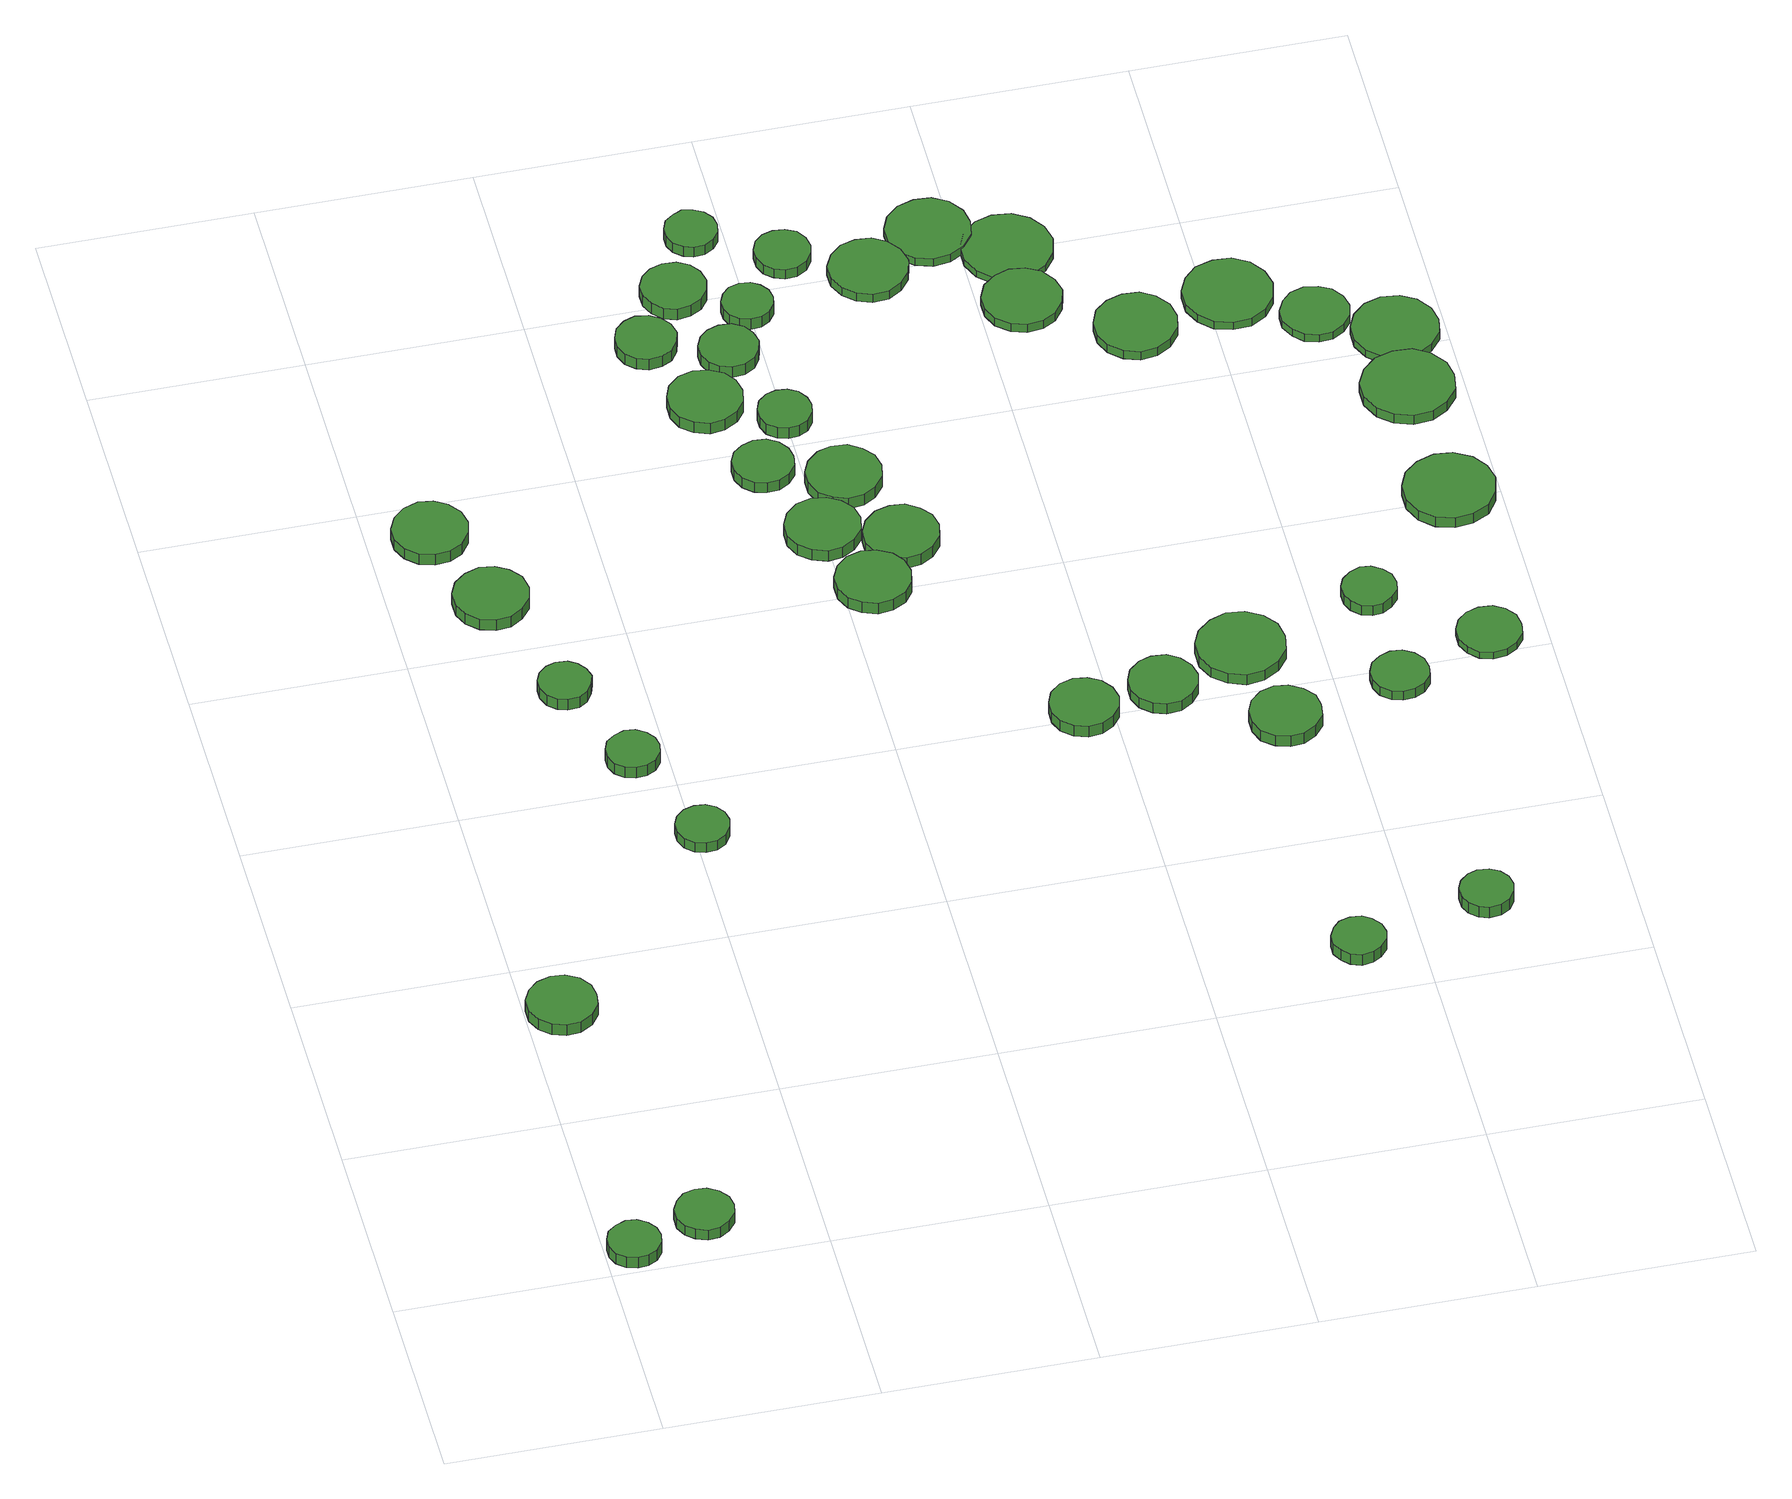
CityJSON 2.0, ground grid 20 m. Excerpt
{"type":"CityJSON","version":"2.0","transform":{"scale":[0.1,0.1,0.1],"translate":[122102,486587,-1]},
"CityObjects":{
"tree1":{"type":"SolitaryVegetationObject","attributes":{"function":"something"},"geometry":[{"type":"MultiSurface","lod":"1","boundaries":[[[0,1,2,3,4,5,6,7,8,9,10,11,12,13,14]],[[15,16,17,18,19,20,21,22,23,24,25,26,27,28,29]],[[0,29,28,1]],[[1,28,27,2]],[[2,27,26,3]],[[3,26,25,4]],[[4,25,24,5]],[[5,24,23,6]],[[6,23,22,7]],[[7,22,21,8]],[[8,21,20,9]],[[9,20,19,10]],[[10,19,18,11]],[[11,18,17,12]],[[12,17,16,13]],[[13,16,15,14]],[[14,15,29,0]]]}]},
"tree2":{"type":"SolitaryVegetationObject","attributes":{"function":"something"},"geometry":[{"type":"MultiSurface","lod":"1","boundaries":[[[30,31,32,33,34,35,36,37,38,39,40,41,42,43,44]],[[45,46,47,48,49,50,51,52,53,54,55,56,57,58,59]],[[30,59,58,31]],[[31,58,57,32]],[[32,57,56,33]],[[33,56,55,34]],[[34,55,54,35]],[[35,54,53,36]],[[36,53,52,37]],[[37,52,51,38]],[[38,51,50,39]],[[39,50,49,40]],[[40,49,48,41]],[[41,48,47,42]],[[42,47,46,43]],[[43,46,45,44]],[[44,45,59,30]]]}]},
"tree3":{"type":"SolitaryVegetationObject","attributes":{"function":"something"},"geometry":[{"type":"MultiSurface","lod":"1","boundaries":[[[60,61,62,63,64,65,66,67,68,69,70,71,72,73,74]],[[75,76,77,78,79,80,81,82,83,84,85,86,87,88,89]],[[60,89,88,61]],[[61,88,87,62]],[[62,87,86,63]],[[63,86,85,64]],[[64,85,84,65]],[[65,84,83,66]],[[66,83,82,67]],[[67,82,81,68]],[[68,81,80,69]],[[69,80,79,70]],[[70,79,78,71]],[[71,78,77,72]],[[72,77,76,73]],[[73,76,75,74]],[[74,75,89,60]]]}]},
"tree4":{"type":"SolitaryVegetationObject","attributes":{"function":"something"},"geometry":[{"type":"MultiSurface","lod":"1","boundaries":[[[90,91,92,93,94,95,96,97,98,99,100,101,102,103,104]],[[105,106,107,108,109,110,111,112,113,114,115,116,117,118,119]],[[90,119,118,91]],[[91,118,117,92]],[[92,117,116,93]],[[93,116,115,94]],[[94,115,114,95]],[[95,114,113,96]],[[96,113,112,97]],[[97,112,111,98]],[[98,111,110,99]],[[99,110,109,100]],[[100,109,108,101]],[[101,108,107,102]],[[102,107,106,103]],[[103,106,105,104]],[[104,105,119,90]]]}]},
"tree5":{"type":"SolitaryVegetationObject","attributes":{"function":"something"},"geometry":[{"type":"MultiSurface","lod":"1","boundaries":[[[120,121,122,123,124,125,126,127,128,129,130,131,132,133,134]],[[135,136,137,138,139,140,141,142,143,144,145,146,147,148,149]],[[120,149,148,121]],[[121,148,147,122]],[[122,147,146,123]],[[123,146,145,124]],[[124,145,144,125]],[[125,144,143,126]],[[126,143,142,127]],[[127,142,141,128]],[[128,141,140,129]],[[129,140,139,130]],[[130,139,138,131]],[[131,138,137,132]],[[132,137,136,133]],[[133,136,135,134]],[[134,135,149,120]]]}]},
"tree6":{"type":"SolitaryVegetationObject","attributes":{"function":"something"},"geometry":[{"type":"MultiSurface","lod":"1","boundaries":[[[150,151,152,153,154,155,156,157,158,159,160,161,162,163,164]],[[165,166,167,168,169,170,171,172,173,174,175,176,177,178,179]],[[150,179,178,151]],[[151,178,177,152]],[[152,177,176,153]],[[153,176,175,154]],[[154,175,174,155]],[[155,174,173,156]],[[156,173,172,157]],[[157,172,171,158]],[[158,171,170,159]],[[159,170,169,160]],[[160,169,168,161]],[[161,168,167,162]],[[162,167,166,163]],[[163,166,165,164]],[[164,165,179,150]]]}]},
"tree7":{"type":"SolitaryVegetationObject","attributes":{"function":"something"},"geometry":[{"type":"MultiSurface","lod":"1","boundaries":[[[180,181,182,183,184,185,186,187,188,189,190,191,192,193,194]],[[195,196,197,198,199,200,201,202,203,204,205,206,207,208,209]],[[180,209,208,181]],[[181,208,207,182]],[[182,207,206,183]],[[183,206,205,184]],[[184,205,204,185]],[[185,204,203,186]],[[186,203,202,187]],[[187,202,201,188]],[[188,201,200,189]],[[189,200,199,190]],[[190,199,198,191]],[[191,198,197,192]],[[192,197,196,193]],[[193,196,195,194]],[[194,195,209,180]]]}]},
"tree8":{"type":"SolitaryVegetationObject","attributes":{"function":"something"},"geometry":[{"type":"MultiSurface","lod":"1","boundaries":[[[210,211,212,213,214,215,216,217,218,219,220,221,222,223,224]],[[225,226,227,228,229,230,231,232,233,234,235,236,237,238,239]],[[210,239,238,211]],[[211,238,237,212]],[[212,237,236,213]],[[213,236,235,214]],[[214,235,234,215]],[[215,234,233,216]],[[216,233,232,217]],[[217,232,231,218]],[[218,231,230,219]],[[219,230,229,220]],[[220,229,228,221]],[[221,228,227,222]],[[222,227,226,223]],[[223,226,225,224]],[[224,225,239,210]]]}]},
"tree9":{"type":"SolitaryVegetationObject","attributes":{"function":"something"},"geometry":[{"type":"MultiSurface","lod":"1","boundaries":[[[240,241,242,243,244,245,246,247,248,249,250,251,252,253,254]],[[255,256,257,258,259,260,261,262,263,264,265,266,267,268,269]],[[240,269,268,241]],[[241,268,267,242]],[[242,267,266,243]],[[243,266,265,244]],[[244,265,264,245]],[[245,264,263,246]],[[246,263,262,247]],[[247,262,261,248]],[[248,261,260,249]],[[249,260,259,250]],[[250,259,258,251]],[[251,258,257,252]],[[252,257,256,253]],[[253,256,255,254]],[[254,255,269,240]]]}]},
"tree10":{"type":"SolitaryVegetationObject","attributes":{"function":"something"},"geometry":[{"type":"MultiSurface","lod":"1","boundaries":[[[270,271,272,273,274,275,276,277,278,279,280,281,282,283,284]],[[285,286,287,288,289,290,291,292,293,294,295,296,297,298,299]],[[270,299,298,271]],[[271,298,297,272]],[[272,297,296,273]],[[273,296,295,274]],[[274,295,294,275]],[[275,294,293,276]],[[276,293,292,277]],[[277,292,291,278]],[[278,291,290,279]],[[279,290,289,280]],[[280,289,288,281]],[[281,288,287,282]],[[282,287,286,283]],[[283,286,285,284]],[[284,285,299,270]]]}]},
"tree11":{"type":"SolitaryVegetationObject","attributes":{"function":"something"},"geometry":[{"type":"MultiSurface","lod":"1","boundaries":[[[300,301,302,303,304,305,306,307,308,309,310,311,312,313,314]],[[315,316,317,318,319,320,321,322,323,324,325,326,327,328,329]],[[300,329,328,301]],[[301,328,327,302]],[[302,327,326,303]],[[303,326,325,304]],[[304,325,324,305]],[[305,324,323,306]],[[306,323,322,307]],[[307,322,321,308]],[[308,321,320,309]],[[309,320,319,310]],[[310,319,318,311]],[[311,318,317,312]],[[312,317,316,313]],[[313,316,315,314]],[[314,315,329,300]]]}]},
"tree12":{"type":"SolitaryVegetationObject","attributes":{"function":"something"},"geometry":[{"type":"MultiSurface","lod":"1","boundaries":[[[330,331,332,333,334,335,336,337,338,339,340,341,342,343,344]],[[345,346,347,348,349,350,351,352,353,354,355,356,357,358,359]],[[330,359,358,331]],[[331,358,357,332]],[[332,357,356,333]],[[333,356,355,334]],[[334,355,354,335]],[[335,354,353,336]],[[336,353,352,337]],[[337,352,351,338]],[[338,351,350,339]],[[339,350,349,340]],[[340,349,348,341]],[[341,348,347,342]],[[342,347,346,343]],[[343,346,345,344]],[[344,345,359,330]]]}]},
"tree13":{"type":"SolitaryVegetationObject","attributes":{"function":"something"},"geometry":[{"type":"MultiSurface","lod":"1","boundaries":[[[360,361,362,363,364,365,366,367,368,369,370,371,372,373,374]],[[375,376,377,378,379,380,381,382,383,384,385,386,387,388,389]],[[360,389,388,361]],[[361,388,387,362]],[[362,387,386,363]],[[363,386,385,364]],[[364,385,384,365]],[[365,384,383,366]],[[366,383,382,367]],[[367,382,381,368]],[[368,381,380,369]],[[369,380,379,370]],[[370,379,378,371]],[[371,378,377,372]],[[372,377,376,373]],[[373,376,375,374]],[[374,375,389,360]]]}]},
"tree14":{"type":"SolitaryVegetationObject","attributes":{"function":"something"},"geometry":[{"type":"MultiSurface","lod":"1","boundaries":[[[390,391,392,393,394,395,396,397,398,399,400,401,402,403,404]],[[405,406,407,408,409,410,411,412,413,414,415,416,417,418,419]],[[390,419,418,391]],[[391,418,417,392]],[[392,417,416,393]],[[393,416,415,394]],[[394,415,414,395]],[[395,414,413,396]],[[396,413,412,397]],[[397,412,411,398]],[[398,411,410,399]],[[399,410,409,400]],[[400,409,408,401]],[[401,408,407,402]],[[402,407,406,403]],[[403,406,405,404]],[[404,405,419,390]]]}]},
"tree15":{"type":"SolitaryVegetationObject","attributes":{"function":"something"},"geometry":[{"type":"MultiSurface","lod":"1","boundaries":[[[420,421,422,423,424,425,426,427,428,429,430,431,432,433,434]],[[435,436,437,438,439,440,441,442,443,444,445,446,447,448,449]],[[420,449,448,421]],[[421,448,447,422]],[[422,447,446,423]],[[423,446,445,424]],[[424,445,444,425]],[[425,444,443,426]],[[426,443,442,427]],[[427,442,441,428]],[[428,441,440,429]],[[429,440,439,430]],[[430,439,438,431]],[[431,438,437,432]],[[432,437,436,433]],[[433,436,435,434]],[[434,435,449,420]]]}]},
"tree16":{"type":"SolitaryVegetationObject","attributes":{"function":"something"},"geometry":[{"type":"MultiSurface","lod":"1","boundaries":[[[450,451,452,453,454,455,456,457,458,459,460,461,462,463,464]],[[465,466,467,468,469,470,471,472,473,474,475,476,477,478,479]],[[450,479,478,451]],[[451,478,477,452]],[[452,477,476,453]],[[453,476,475,454]],[[454,475,474,455]],[[455,474,473,456]],[[456,473,472,457]],[[457,472,471,458]],[[458,471,470,459]],[[459,470,469,460]],[[460,469,468,461]],[[461,468,467,462]],[[462,467,466,463]],[[463,466,465,464]],[[464,465,479,450]]]}]},
"tree17":{"type":"SolitaryVegetationObject","attributes":{"function":"something"},"geometry":[{"type":"MultiSurface","lod":"1","boundaries":[[[480,481,482,483,484,485,486,487,488,489,490,491,492,493,494]],[[495,496,497,498,499,500,501,502,503,504,505,506,507,508,509]],[[480,509,508,481]],[[481,508,507,482]],[[482,507,506,483]],[[483,506,505,484]],[[484,505,504,485]],[[485,504,503,486]],[[486,503,502,487]],[[487,502,501,488]],[[488,501,500,489]],[[489,500,499,490]],[[490,499,498,491]],[[491,498,497,492]],[[492,497,496,493]],[[493,496,495,494]],[[494,495,509,480]]]}]},
"tree18":{"type":"SolitaryVegetationObject","attributes":{"function":"something"},"geometry":[{"type":"MultiSurface","lod":"1","boundaries":[[[510,511,512,513,514,515,516,517,518,519,520,521,522,523,524]],[[525,526,527,528,529,530,531,532,533,534,535,536,537,538,539]],[[510,539,538,511]],[[511,538,537,512]],[[512,537,536,513]],[[513,536,535,514]],[[514,535,534,515]],[[515,534,533,516]],[[516,533,532,517]],[[517,532,531,518]],[[518,531,530,519]],[[519,530,529,520]],[[520,529,528,521]],[[521,528,527,522]],[[522,527,526,523]],[[523,526,525,524]],[[524,525,539,510]]]}]},
"tree19":{"type":"SolitaryVegetationObject","attributes":{"function":"something"},"geometry":[{"type":"MultiSurface","lod":"1","boundaries":[[[540,541,542,543,544,545,546,547,548,549,550,551,552,553,554]],[[555,556,557,558,559,560,561,562,563,564,565,566,567,568,569]],[[540,569,568,541]],[[541,568,567,542]],[[542,567,566,543]],[[543,566,565,544]],[[544,565,564,545]],[[545,564,563,546]],[[546,563,562,547]],[[547,562,561,548]],[[548,561,560,549]],[[549,560,559,550]],[[550,559,558,551]],[[551,558,557,552]],[[552,557,556,553]],[[553,556,555,554]],[[554,555,569,540]]]}]},
"tree20":{"type":"SolitaryVegetationObject","attributes":{"function":"something"},"geometry":[{"type":"MultiSurface","lod":"1","boundaries":[[[570,571,572,573,574,575,576,577,578,579,580,581,582,583,584]],[[585,586,587,588,589,590,591,592,593,594,595,596,597,598,599]],[[570,599,598,571]],[[571,598,597,572]],[[572,597,596,573]],[[573,596,595,574]],[[574,595,594,575]],[[575,594,593,576]],[[576,593,592,577]],[[577,592,591,578]],[[578,591,590,579]],[[579,590,589,580]],[[580,589,588,581]],[[581,588,587,582]],[[582,587,586,583]],[[583,586,585,584]],[[584,585,599,570]]]}]},
"tree21":{"type":"SolitaryVegetationObject","attributes":{"function":"something"},"geometry":[{"type":"MultiSurface","lod":"1","boundaries":[[[600,601,602,603,604,605,606,607,608,609,610,611,612,613,614]],[[615,616,617,618,619,620,621,622,623,624,625,626,627,628,629]],[[600,629,628,601]],[[601,628,627,602]],[[602,627,626,603]],[[603,626,625,604]],[[604,625,624,605]],[[605,624,623,606]],[[606,623,622,607]],[[607,622,621,608]],[[608,621,620,609]],[[609,620,619,610]],[[610,619,618,611]],[[611,618,617,612]],[[612,617,616,613]],[[613,616,615,614]],[[614,615,629,600]]]}]},
"tree22":{"type":"SolitaryVegetationObject","attributes":{"function":"something"},"geometry":[{"type":"MultiSurface","lod":"1","boundaries":[[[630,631,632,633,634,635,636,637,638,639,640,641,642,643,644]],[[645,646,647,648,649,650,651,652,653,654,655,656,657,658,659]],[[630,659,658,631]],[[631,658,657,632]],[[632,657,656,633]],[[633,656,655,634]],[[634,655,654,635]],[[635,654,653,636]],[[636,653,652,637]],[[637,652,651,638]],[[638,651,650,639]],[[639,650,649,640]],[[640,649,648,641]],[[641,648,647,642]],[[642,647,646,643]],[[643,646,645,644]],[[644,645,659,630]]]}]},
"tree23":{"type":"SolitaryVegetationObject","attributes":{"function":"something"},"geometry":[{"type":"MultiSurface","lod":"1","boundaries":[[[660,661,662,663,664,665,666,667,668,669,670,671,672,673,674]],[[675,676,677,678,679,680,681,682,683,684,685,686,687,688,689]],[[660,689,688,661]],[[661,688,687,662]],[[662,687,686,663]],[[663,686,685,664]],[[664,685,684,665]],[[665,684,683,666]],[[666,683,682,667]],[[667,682,681,668]],[[668,681,680,669]],[[669,680,679,670]],[[670,679,678,671]],[[671,678,677,672]],[[672,677,676,673]],[[673,676,675,674]],[[674,675,689,660]]]}]},
"tree24":{"type":"SolitaryVegetationObject","attributes":{"function":"something"},"geometry":[{"type":"MultiSurface","lod":"1","boundaries":[[[690,691,692,693,694,695,696,697,698,699,700,701,702,703,704]],[[705,706,707,708,709,710,711,712,713,714,715,716,717,718,719]],[[690,719,718,691]],[[691,718,717,692]],[[692,717,716,693]],[[693,716,715,694]],[[694,715,714,695]],[[695,714,713,696]],[[696,713,712,697]],[[697,712,711,698]],[[698,711,710,699]],[[699,710,709,700]],[[700,709,708,701]],[[701,708,707,702]],[[702,707,706,703]],[[703,706,705,704]],[[704,705,719,690]]]}]},
"tree25":{"type":"SolitaryVegetationObject","attributes":{"function":"something"},"geometry":[{"type":"MultiSurface","lod":"1","boundaries":[[[720,721,722,723,724,725,726,727,728,729,730,731,732,733,734]],[[735,736,737,738,739,740,741,742,743,744,745,746,747,748,749]],[[720,749,748,721]],[[721,748,747,722]],[[722,747,746,723]],[[723,746,745,724]],[[724,745,744,725]],[[725,744,743,726]],[[726,743,742,727]],[[727,742,741,728]],[[728,741,740,729]],[[729,740,739,730]],[[730,739,738,731]],[[731,738,737,732]],[[732,737,736,733]],[[733,736,735,734]],[[734,735,749,720]]]}]},
"tree26":{"type":"SolitaryVegetationObject","attributes":{"function":"something"},"geometry":[{"type":"MultiSurface","lod":"1","boundaries":[[[750,751,752,753,754,755,756,757,758,759,760,761,762,763,764]],[[765,766,767,768,769,770,771,772,773,774,775,776,777,778,779]],[[750,779,778,751]],[[751,778,777,752]],[[752,777,776,753]],[[753,776,775,754]],[[754,775,774,755]],[[755,774,773,756]],[[756,773,772,757]],[[757,772,771,758]],[[758,771,770,759]],[[759,770,769,760]],[[760,769,768,761]],[[761,768,767,762]],[[762,767,766,763]],[[763,766,765,764]],[[764,765,779,750]]]}]},
"tree27":{"type":"SolitaryVegetationObject","attributes":{"function":"something"},"geometry":[{"type":"MultiSurface","lod":"1","boundaries":[[[780,781,782,783,784,785,786,787,788,789,790,791,792,793,794]],[[795,796,797,798,799,800,801,802,803,804,805,806,807,808,809]],[[780,809,808,781]],[[781,808,807,782]],[[782,807,806,783]],[[783,806,805,784]],[[784,805,804,785]],[[785,804,803,786]],[[786,803,802,787]],[[787,802,801,788]],[[788,801,800,789]],[[789,800,799,790]],[[790,799,798,791]],[[791,798,797,792]],[[792,797,796,793]],[[793,796,795,794]],[[794,795,809,780]]]}]},
"tree28":{"type":"SolitaryVegetationObject","attributes":{"function":"something"},"geometry":[{"type":"MultiSurface","lod":"1","boundaries":[[[810,811,812,813,814,815,816,817,818,819,820,821,822,823,824]],[[825,826,827,828,829,830,831,832,833,834,835,836,837,838,839]],[[810,839,838,811]],[[811,838,837,812]],[[812,837,836,813]],[[813,836,835,814]],[[814,835,834,815]],[[815,834,833,816]],[[816,833,832,817]],[[817,832,831,818]],[[818,831,830,819]],[[819,830,829,820]],[[820,829,828,821]],[[821,828,827,822]],[[822,827,826,823]],[[823,826,825,824]],[[824,825,839,810]]]}]},
"tree29":{"type":"SolitaryVegetationObject","attributes":{"function":"something"},"geometry":[{"type":"MultiSurface","lod":"1","boundaries":[[[840,841,842,843,844,845,846,847,848,849,850,851,852,853,854]],[[855,856,857,858,859,860,861,862,863,864,865,866,867,868,869]],[[840,869,868,841]],[[841,868,867,842]],[[842,867,866,843]],[[843,866,865,844]],[[844,865,864,845]],[[845,864,863,846]],[[846,863,862,847]],[[847,862,861,848]],[[848,861,860,849]],[[849,860,859,850]],[[850,859,858,851]],[[851,858,857,852]],[[852,857,856,853]],[[853,856,855,854]],[[854,855,869,840]]]}]},
"tree30":{"type":"SolitaryVegetationObject","attributes":{"function":"something"},"geometry":[{"type":"MultiSurface","lod":"1","boundaries":[[[870,871,872,873,874,875,876,877,878,879,880,881,882,883,884]],[[885,886,887,888,889,890,891,892,893,894,895,896,897,898,899]],[[870,899,898,871]],[[871,898,897,872]],[[872,897,896,873]],[[873,896,895,874]],[[874,895,894,875]],[[875,894,893,876]],[[876,893,892,877]],[[877,892,891,878]],[[878,891,890,879]],[[879,890,889,880]],[[880,889,888,881]],[[881,888,887,882]],[[882,887,886,883]],[[883,886,885,884]],[[884,885,899,870]]]}]},
"tree31":{"type":"SolitaryVegetationObject","attributes":{"function":"something"},"geometry":[{"type":"MultiSurface","lod":"1","boundaries":[[[900,901,902,903,904,905,906,907,908,909,910,911,912,913,914]],[[915,916,917,918,919,920,921,922,923,924,925,926,927,928,929]],[[900,929,928,901]],[[901,928,927,902]],[[902,927,926,903]],[[903,926,925,904]],[[904,925,924,905]],[[905,924,923,906]],[[906,923,922,907]],[[907,922,921,908]],[[908,921,920,909]],[[909,920,919,910]],[[910,919,918,911]],[[911,918,917,912]],[[912,917,916,913]],[[913,916,915,914]],[[914,915,929,900]]]}]},
"tree32":{"type":"SolitaryVegetationObject","attributes":{"function":"something"},"geometry":[{"type":"MultiSurface","lod":"1","boundaries":[[[930,931,932,933,934,935,936,937,938,939,940,941,942,943,944]],[[945,946,947,948,949,950,951,952,953,954,955,956,957,958,959]],[[930,959,958,931]],[[931,958,957,932]],[[932,957,956,933]],[[933,956,955,934]],[[934,955,954,935]],[[935,954,953,936]],[[936,953,952,937]],[[937,952,951,938]],[[938,951,950,939]],[[939,950,949,940]],[[940,949,948,941]],[[941,948,947,942]],[[942,947,946,943]],[[943,946,945,944]],[[944,945,959,930]]]}]},
"tree33":{"type":"SolitaryVegetationObject","attributes":{"function":"something"},"geometry":[{"type":"MultiSurface","lod":"1","boundaries":[[[960,961,962,963,964,965,966,967,968,969,970,971,972,973,974]],[[975,976,977,978,979,980,981,982,983,984,985,986,987,988,989]],[[960,989,988,961]],[[961,988,987,962]],[[962,987,986,963]],[[963,986,985,964]],[[964,985,984,965]],[[965,984,983,966]],[[966,983,982,967]],[[967,982,981,968]],[[968,981,980,969]],[[969,980,979,970]],[[970,979,978,971]],[[971,978,977,972]],[[972,977,976,973]],[[973,976,975,974]],[[974,975,989,960]]]}]},
"tree34":{"type":"SolitaryVegetationObject","attributes":{"function":"something"},"geometry":[{"type":"MultiSurface","lod":"1","boundaries":[[[990,991,992,993,994,995,996,997,998,999,1000,1001,1002,1003,1004]],[[1005,1006,1007,1008,1009,1010,1011,1012,1013,1014,1015,1016,1017,1018,1019]],[[990,1019,1018,991]],[[991,1018,1017,992]],[[992,1017,1016,993]],[[993,1016,1015,994]],[[994,1015,1014,995]],[[995,1014,1013,996]],[[996,1013,1012,997]],[[997,1012,1011,998]],[[998,1011,1010,999]],[[999,1010,1009,1000]],[[1000,1009,1008,1001]],[[1001,1008,1007,1002]],[[1002,1007,1006,1003]],[[1003,1006,1005,1004]],[[1004,1005,1019,990]]]}]},
"tree35":{"type":"SolitaryVegetationObject","attributes":{"function":"something"},"geometry":[{"type":"MultiSurface","lod":"1","boundaries":[[[1020,1021,1022,1023,1024,1025,1026,1027,1028,1029,1030,1031,1032,1033,1034]],[[1035,1036,1037,1038,1039,1040,1041,1042,1043,1044,1045,1046,1047,1048,1049]],[[1020,1049,1048,1021]],[[1021,1048,1047,1022]],[[1022,1047,1046,1023]],[[1023,1046,1045,1024]],[[1024,1045,1044,1025]],[[1025,1044,1043,1026]],[[1026,1043,1042,1027]],[[1027,1042,1041,1028]],[[1028,1041,1040,1029]],[[1029,1040,1039,1030]],[[1030,1039,1038,1031]],[[1031,1038,1037,1032]],[[1032,1037,1036,1033]],[[1033,1036,1035,1034]],[[1034,1035,1049,1020]]]}]},
"tree36":{"type":"SolitaryVegetationObject","attributes":{"function":"something"},"geometry":[{"type":"MultiSurface","lod":"1","boundaries":[[[1050,1051,1052,1053,1054,1055,1056,1057,1058,1059,1060,1061,1062,1063,1064]],[[1065,1066,1067,1068,1069,1070,1071,1072,1073,1074,1075,1076,1077,1078,1079]],[[1050,1079,1078,1051]],[[1051,1078,1077,1052]],[[1052,1077,1076,1053]],[[1053,1076,1075,1054]],[[1054,1075,1074,1055]],[[1055,1074,1073,1056]],[[1056,1073,1072,1057]],[[1057,1072,1071,1058]],[[1058,1071,1070,1059]],[[1059,1070,1069,1060]],[[1060,1069,1068,1061]],[[1061,1068,1067,1062]],[[1062,1067,1066,1063]],[[1063,1066,1065,1064]],[[1064,1065,1079,1050]]]}]},
"tree37":{"type":"SolitaryVegetationObject","attributes":{"function":"something"},"geometry":[{"type":"MultiSurface","lod":"1","boundaries":[[[1080,1081,1082,1083,1084,1085,1086,1087,1088,1089,1090,1091,1092,1093,1094]],[[1095,1096,1097,1098,1099,1100,1101,1102,1103,1104,1105,1106,1107,1108,1109]],[[1080,1109,1108,1081]],[[1081,1108,1107,1082]],[[1082,1107,1106,1083]],[[1083,1106,1105,1084]],[[1084,1105,1104,1085]],[[1085,1104,1103,1086]],[[1086,1103,1102,1087]],[[1087,1102,1101,1088]],[[1088,1101,1100,1089]],[[1089,1100,1099,1090]],[[1090,1099,1098,1091]],[[1091,1098,1097,1092]],[[1092,1097,1096,1093]],[[1093,1096,1095,1094]],[[1094,1095,1109,1080]]]}]},
"tree38":{"type":"SolitaryVegetationObject","attributes":{"function":"something"},"geometry":[{"type":"MultiSurface","lod":"1","boundaries":[[[1110,1111,1112,1113,1114,1115,1116,1117,1118,1119,1120,1121,1122,1123,1124]],[[1125,1126,1127,1128,1129,1130,1131,1132,1133,1134,1135,1136,1137,1138,1139]],[[1110,1139,1138,1111]],[[1111,1138,1137,1112]],[[1112,1137,1136,1113]],[[1113,1136,1135,1114]],[[1114,1135,1134,1115]],[[1115,1134,1133,1116]],[[1116,1133,1132,1117]],[[1117,1132,1131,1118]],[[1118,1131,1130,1119]],[[1119,1130,1129,1120]],[[1120,1129,1128,1121]],[[1121,1128,1127,1122]],[[1122,1127,1126,1123]],[[1123,1126,1125,1124]],[[1124,1125,1139,1110]]]}]},
"tree39":{"type":"SolitaryVegetationObject","attributes":{"function":"something"},"geometry":[{"type":"MultiSurface","lod":"1","boundaries":[[[1140,1141,1142,1143,1144,1145,1146,1147,1148,1149,1150,1151,1152,1153,1154]],[[1155,1156,1157,1158,1159,1160,1161,1162,1163,1164,1165,1166,1167,1168,1169]],[[1140,1169,1168,1141]],[[1141,1168,1167,1142]],[[1142,1167,1166,1143]],[[1143,1166,1165,1144]],[[1144,1165,1164,1145]],[[1145,1164,1163,1146]],[[1146,1163,1162,1147]],[[1147,1162,1161,1148]],[[1148,1161,1160,1149]],[[1149,1160,1159,1150]],[[1150,1159,1158,1151]],[[1151,1158,1157,1152]],[[1152,1157,1156,1153]],[[1153,1156,1155,1154]],[[1154,1155,1169,1140]]]}]},
"tree40":{"type":"SolitaryVegetationObject","attributes":{"function":"something"},"geometry":[{"type":"MultiSurface","lod":"1","boundaries":[[[1170,1171,1172,1173,1174,1175,1176,1177,1178,1179,1180,1181,1182,1183,1184]],[[1185,1186,1187,1188,1189,1190,1191,1192,1193,1194,1195,1196,1197,1198,1199]],[[1170,1199,1198,1171]],[[1171,1198,1197,1172]],[[1172,1197,1196,1173]],[[1173,1196,1195,1174]],[[1174,1195,1194,1175]],[[1175,1194,1193,1176]],[[1176,1193,1192,1177]],[[1177,1192,1191,1178]],[[1178,1191,1190,1179]],[[1179,1190,1189,1180]],[[1180,1189,1188,1181]],[[1181,1188,1187,1182]],[[1182,1187,1186,1183]],[[1183,1186,1185,1184]],[[1184,1185,1199,1170]]]}]}
},
"vertices":[
[52,29,18],[50,39,18],[44,47,18],[35,53,18],[25,54,18],[15,50,18],[7,44,18],[3,34,18],[3,24,18],[7,15,18],[15,8,18],[25,5,18],[35,6,18],[44,11,18],[50,19,18],[50,19,5],[44,11,5],[35,6,5],[25,5,5],[15,8,5],[7,15,5],[3,24,5],[3,34,5],[7,44,5],[15,50,5],[25,54,5],[35,53,5],[44,47,5],[50,39,5],[52,29,5],
[124,52,18],[122,63,18],[115,72,18],[105,78,18],[94,79,18],[83,76,18],[75,68,18],[70,58,18],[70,46,18],[75,36,18],[83,29,18],[94,25,18],[105,26,18],[115,32,18],[122,41,18],[122,41,6],[115,32,6],[105,26,6],[94,25,6],[83,29,6],[75,36,6],[70,46,6],[70,58,6],[75,68,6],[83,76,6],[94,79,6],[105,78,6],[115,72,6],[122,63,6],[124,52,6],
[64,333,27],[62,346,27],[54,357,27],[42,364,27],[29,365,27],[16,361,27],[6,352,27],[0,340,27],[0,326,27],[6,314,27],[16,305,27],[29,301,27],[42,302,27],[54,309,27],[62,320,27],[62,320,14],[54,309,14],[42,302,14],[29,301,14],[16,305,14],[6,314,14],[0,326,14],[0,340,14],[6,352,14],[16,361,14],[29,365,14],[42,364,14],[54,357,14],[62,346,14],[64,333,14],
[90,949,27],[87,963,27],[78,975,27],[66,982,27],[52,984,27],[38,979,27],[27,969,27],[21,956,27],[21,942,27],[27,929,27],[38,919,27],[52,915,27],[66,916,27],[78,923,27],[87,935,27],[87,935,14],[78,923,14],[66,916,14],[52,915,14],[38,919,14],[27,929,14],[21,942,14],[21,956,14],[27,969,14],[38,979,14],[52,984,14],[66,982,14],[78,975,14],[87,963,14],[90,949,14],
[124,855,27],[121,870,27],[112,881,27],[100,888,27],[86,890,27],[72,885,27],[61,876,27],[55,863,27],[55,848,27],[61,835,27],[72,825,27],[86,821,27],[100,822,27],[112,830,27],[121,841,27],[121,841,14],[112,830,14],[100,822,14],[86,821,14],[72,825,14],[61,835,14],[55,848,14],[55,863,14],[61,876,14],[72,885,14],[86,890,14],[100,888,14],[112,881,14],[121,870,14],[124,855,14],
[153,733,26],[150,743,26],[144,751,26],[136,756,26],[125,757,26],[116,754,26],[108,747,26],[104,738,26],[104,728,26],[108,718,26],[116,711,26],[125,708,26],[136,709,26],[144,714,26],[150,723,26],[150,723,13],[144,714,13],[136,709,13],[125,708,13],[116,711,13],[108,718,13],[104,728,13],[104,738,13],[108,747,13],[116,754,13],[125,757,13],[136,756,13],[144,751,13],[150,743,13],[153,733,13],
[191,630,29],[189,640,29],[183,648,29],[174,654,29],[164,655,29],[154,651,29],[146,645,29],[142,635,29],[142,625,29],[146,616,29],[154,609,29],[164,606,29],[174,607,29],[183,612,29],[189,620,29],[189,620,16],[183,612,16],[174,607,16],[164,606,16],[154,609,16],[146,616,16],[142,625,16],[142,635,16],[146,645,16],[154,651,16],[164,655,16],[174,654,16],[183,648,16],[189,640,16],[191,630,16],
[229,520,32],[227,530,32],[221,538,32],[212,543,32],[202,544,32],[192,541,32],[184,534,32],[180,525,32],[180,515,32],[184,505,32],[192,498,32],[202,495,32],[212,496,32],[221,501,32],[227,510,32],[227,510,20],[221,501,20],[212,496,20],[202,495,20],[192,498,20],[184,505,20],[180,515,20],[180,525,20],[184,534,20],[192,541,20],[202,544,20],[212,543,20],[221,538,20],[227,530,20],[229,520,20],
[327,1144,26],[324,1156,26],[317,1165,26],[307,1171,26],[295,1173,26],[284,1169,26],[275,1161,26],[271,1150,26],[271,1139,26],[275,1128,26],[284,1120,26],[295,1116,26],[307,1118,26],[317,1123,26],[324,1133,26],[324,1133,13],[317,1123,13],[307,1118,13],[295,1116,13],[284,1120,13],[275,1128,13],[271,1139,13],[271,1150,13],[275,1161,13],[284,1169,13],[295,1173,13],[307,1171,13],[317,1165,13],[324,1156,13],[327,1144,13],
[367,1059,26],[364,1073,26],[356,1084,26],[343,1091,26],[329,1093,26],[315,1089,26],[304,1079,26],[299,1066,26],[299,1051,26],[304,1038,26],[315,1029,26],[329,1024,26],[343,1026,26],[356,1033,26],[364,1044,26],[364,1044,13],[356,1033,13],[343,1026,13],[329,1024,13],[315,1029,13],[304,1038,13],[299,1051,13],[299,1066,13],[304,1079,13],[315,1089,13],[329,1093,13],[343,1091,13],[356,1084,13],[364,1073,13],[367,1059,13],
[392,966,26],[390,977,26],[383,987,26],[373,993,26],[361,994,26],[350,990,26],[341,983,26],[336,972,26],[336,960,26],[341,949,26],[350,941,26],[361,938,26],[373,939,26],[383,945,26],[390,954,26],[390,954,14],[383,945,14],[373,939,14],[361,938,14],[350,941,14],[341,949,14],[336,960,14],[336,972,14],[341,983,14],[350,990,14],[361,994,14],[373,993,14],[383,987,14],[390,977,14],[392,966,14],
[432,875,27],[429,889,27],[420,900,27],[408,907,27],[394,909,27],[380,905,27],[369,895,27],[363,882,27],[363,867,27],[369,854,27],[380,845,27],[394,840,27],[408,842,27],[420,849,27],[429,860,27],[429,860,14],[420,849,14],[408,842,14],[394,840,14],[380,845,14],[369,854,14],[363,867,14],[363,882,14],[369,895,14],[380,905,14],[394,909,14],[408,907,14],[420,900,14],[429,889,14],[432,875,14],
[460,798,28],[457,812,28],[449,823,28],[436,830,28],[422,832,28],[408,828,28],[397,818,28],[391,805,28],[391,790,28],[397,777,28],[408,768,28],[422,763,28],[436,765,28],[449,772,28],[457,783,28],[457,783,15],[449,772,15],[436,765,15],[422,763,15],[408,768,15],[397,777,15],[391,790,15],[391,805,15],[397,818,15],[408,828,15],[422,832,15],[436,830,15],[449,823,15],[457,812,15],[460,798,15],
[368,1204,25],[365,1217,25],[358,1227,25],[347,1233,25],[334,1234,25],[322,1230,25],[313,1222,25],[308,1211,25],[308,1198,25],[313,1187,25],[322,1178,25],[334,1174,25],[347,1176,25],[358,1182,25],[365,1192,25],[365,1192,12],[358,1182,12],[347,1176,12],[334,1174,12],[322,1178,12],[313,1187,12],[308,1198,12],[308,1211,12],[313,1222,12],[322,1230,12],[334,1234,12],[347,1233,12],[358,1227,12],[365,1217,12],[368,1204,12],
[396,1118,25],[393,1130,25],[387,1139,25],[377,1145,25],[365,1146,25],[354,1142,25],[346,1135,25],[341,1124,25],[341,1113,25],[346,1102,25],[354,1095,25],[365,1091,25],[377,1092,25],[387,1098,25],[393,1107,25],[393,1107,12],[387,1098,12],[377,1092,12],[365,1091,12],[354,1095,12],[346,1102,12],[341,1113,12],[341,1124,12],[346,1135,12],[354,1142,12],[365,1146,12],[377,1145,12],[387,1139,12],[393,1130,12],[396,1118,12],
[423,1028,25],[421,1038,25],[415,1047,25],[406,1052,25],[396,1053,25],[386,1050,25],[378,1043,25],[374,1033,25],[374,1023,25],[378,1013,25],[386,1006,25],[396,1003,25],[406,1004,25],[415,1009,25],[421,1018,25],[421,1018,12],[415,1009,12],[406,1004,12],[396,1003,12],[386,1006,12],[378,1013,12],[374,1023,12],[374,1033,12],[378,1043,12],[386,1050,12],[396,1053,12],[406,1052,12],[415,1047,12],[421,1038,12],[423,1028,12],
[466,938,25],[463,952,25],[454,963,25],[442,971,25],[427,972,25],[414,968,25],[403,958,25],[397,945,25],[397,931,25],[403,917,25],[414,908,25],[427,903,25],[442,905,25],[454,912,25],[463,924,25],[463,924,12],[454,912,12],[442,905,12],[427,903,12],[414,908,12],[403,917,12],[397,931,12],[397,945,12],[403,958,12],[414,968,12],[427,972,12],[442,971,12],[454,963,12],[463,952,12],[466,938,12],
[498,850,27],[495,864,27],[486,875,27],[474,883,27],[460,884,27],[446,880,27],[435,870,27],[429,857,27],[429,842,27],[435,829,27],[446,820,27],[460,815,27],[474,817,27],[486,824,27],[495,836,27],[495,836,14],[486,824,14],[474,817,14],[460,815,14],[446,820,14],[435,829,14],[429,842,14],[429,857,14],[435,870,14],[446,880,14],[460,884,14],[474,883,14],[486,875,14],[495,864,14],[498,850,14],
[421,1170,25],[419,1180,25],[413,1188,25],[405,1193,25],[395,1194,25],[385,1191,25],[378,1184,25],[374,1175,25],[374,1166,25],[378,1156,25],[385,1150,25],[395,1147,25],[405,1148,25],[413,1153,25],[419,1161,25],[419,1161,12],[413,1153,12],[405,1148,12],[395,1147,12],[385,1150,12],[378,1156,12],[374,1166,12],[374,1175,12],[378,1184,12],[385,1191,12],[395,1194,12],[405,1193,12],[413,1188,12],[419,1180,12],[421,1170,12],
[603,595,31],[600,608,31],[592,619,31],[581,625,31],[568,627,31],[555,623,31],[545,614,31],[540,602,31],[540,589,31],[545,577,31],[555,568,31],[568,564,31],[581,565,31],[592,572,31],[600,582,31],[600,582,18],[592,572,18],[581,565,18],[568,564,18],[555,568,18],[545,577,18],[540,589,18],[540,602,18],[545,614,18],[555,623,18],[568,627,18],[581,625,18],[592,619,18],[600,608,18],[603,595,18],
[394,1274,23],[392,1284,23],[386,1292,23],[377,1297,23],[367,1299,23],[358,1295,23],[350,1289,23],[346,1279,23],[346,1269,23],[350,1260,23],[358,1253,23],[367,1250,23],[377,1251,23],[386,1256,23],[392,1264,23],[392,1264,11],[386,1256,11],[377,1251,11],[367,1250,11],[358,1253,11],[350,1260,11],[346,1269,11],[346,1279,11],[350,1289,11],[358,1295,11],[367,1299,11],[377,1297,11],[386,1292,11],[392,1284,11],[394,1274,11],
[469,1230,22],[467,1241,22],[461,1250,22],[451,1255,22],[440,1256,22],[430,1253,22],[422,1246,22],[418,1236,22],[418,1225,22],[422,1215,22],[430,1208,22],[440,1204,22],[451,1205,22],[461,1211,22],[467,1220,22],[467,1220,11],[461,1211,11],[451,1205,11],[440,1204,11],[430,1208,11],[422,1215,11],[418,1225,11],[418,1236,11],[422,1246,11],[430,1253,11],[440,1256,11],[451,1255,11],[461,1250,11],[467,1241,11],[469,1230,11],
[767,250,29],[765,260,29],[758,269,29],[750,274,29],[739,275,29],[729,272,29],[722,265,29],[717,255,29],[717,245,29],[722,236,29],[729,229,29],[739,225,29],[750,227,29],[758,232,29],[765,240,29],[765,240,16],[758,232,16],[750,227,16],[739,225,16],[729,229,16],[722,236,16],[717,245,16],[717,255,16],[722,265,16],[729,272,16],[739,275,16],[750,274,16],[758,269,16],[765,260,16],[767,250,16],
[679,611,27],[676,624,27],[668,635,27],[657,642,27],[643,643,27],[631,639,27],[621,630,27],[616,618,27],[616,605,27],[621,593,27],[631,584,27],[643,580,27],[657,581,27],[668,588,27],[676,598,27],[676,598,15],[668,588,15],[657,581,15],[643,580,15],[631,584,15],[621,593,15],[616,605,15],[616,618,15],[621,630,15],[631,639,15],[643,643,15],[657,642,15],[668,635,15],[676,624,15],[679,611,15],
[550,1193,21],[546,1208,21],[537,1220,21],[524,1228,21],[509,1229,21],[495,1225,21],[484,1215,21],[477,1201,21],[477,1186,21],[484,1172,21],[495,1162,21],[509,1157,21],[524,1158,21],[537,1166,21],[546,1178,21],[546,1178,11],[537,1166,11],[524,1158,11],[509,1157,11],[495,1162,11],[484,1172,11],[477,1186,11],[477,1201,11],[484,1215,11],[495,1225,11],[509,1229,11],[524,1228,11],[537,1220,11],[546,1208,11],[550,1193,11],
[778,552,23],[776,565,23],[767,576,23],[755,583,23],[742,585,23],[729,581,23],[718,571,23],[713,559,23],[713,545,23],[718,532,23],[729,523,23],[742,519,23],[755,520,23],[767,527,23],[776,538,23],[776,538,10],[767,527,10],[755,520,10],[742,519,10],[729,523,10],[718,532,10],[713,545,10],[713,559,10],[718,571,10],[729,581,10],[742,585,10],[755,583,10],[767,576,10],[776,565,10],[778,552,10],
[766,642,26],[763,659,26],[753,672,26],[738,681,26],[721,683,26],[705,677,26],[692,666,26],[685,651,26],[685,633,26],[692,618,26],[705,607,26],[721,601,26],[738,603,26],[753,612,26],[763,625,26],[763,625,14],[753,612,14],[738,603,14],[721,601,14],[705,607,14],[692,618,14],[685,633,14],[685,651,14],[692,666,14],[705,677,14],[721,683,14],[738,681,14],[753,672,14],[763,659,14],[766,642,14],
[615,1229,20],[612,1245,20],[602,1259,20],[588,1267,20],[572,1268,20],[556,1263,20],[544,1252,20],[538,1238,20],[538,1221,20],[544,1206,20],[556,1195,20],[572,1190,20],[588,1192,20],[602,1200,20],[612,1213,20],[612,1213,11],[602,1200,11],[588,1192,11],[572,1190,11],[556,1195,11],[544,1206,11],[538,1221,11],[538,1238,11],[544,1252,11],[556,1263,11],[572,1268,11],[588,1267,11],[602,1259,11],[612,1245,11],[615,1229,11],
[893,292,21],[891,302,21],[885,310,21],[876,315,21],[865,316,21],[856,313,21],[848,306,21],[844,297,21],[844,286,21],[848,277,21],[856,270,21],[865,267,21],[876,268,21],[885,273,21],[891,282,21],[891,282,8],[885,273,8],[876,268,8],[865,267,8],[856,270,8],[848,277,8],[844,286,8],[844,297,8],[848,306,8],[856,313,8],[865,316,8],[876,315,8],[885,310,8],[891,302,8],[893,292,8],
[675,1124,21],[671,1139,21],[662,1152,21],[649,1159,21],[634,1161,21],[620,1156,21],[608,1146,21],[602,1132,21],[602,1117,21],[608,1103,21],[620,1093,21],[634,1088,21],[649,1090,21],[662,1097,21],[671,1110,21],[671,1110,11],[662,1097,11],[649,1090,11],[634,1088,11],[620,1093,11],[608,1103,11],[602,1117,11],[602,1132,11],[608,1146,11],[620,1156,11],[634,1161,11],[649,1159,11],[662,1152,11],[671,1139,11],[675,1124,11],
[682,1192,19],[678,1209,19],[668,1223,19],[653,1232,19],[635,1234,19],[619,1229,19],[606,1217,19],[599,1201,19],[599,1184,19],[606,1168,19],[619,1156,19],[635,1150,19],[653,1152,19],[668,1161,19],[678,1175,19],[678,1175,11],[668,1161,11],[653,1152,11],[635,1150,11],[619,1156,11],[606,1168,11],[599,1184,11],[599,1201,11],[606,1217,11],[619,1229,11],[635,1234,11],[653,1232,11],[668,1223,11],[678,1209,11],[682,1192,11],
[884,583,18],[882,594,18],[875,603,18],[865,609,18],[854,610,18],[844,606,18],[835,599,18],[831,589,18],[831,578,18],[835,568,18],[844,560,18],[854,557,18],[865,558,18],[875,563,18],[882,572,18],[882,572,7],[875,563,7],[865,558,7],[854,557,7],[844,560,7],[835,568,7],[831,578,7],[831,589,7],[835,599,7],[844,606,7],[854,610,7],[865,609,7],[875,603,7],[882,594,7],[884,583,7],
[767,1070,20],[764,1086,20],[754,1099,20],[741,1107,20],[725,1108,20],[710,1103,20],[698,1093,20],[692,1078,20],[692,1062,20],[698,1048,20],[710,1037,20],[725,1032,20],[741,1034,20],[754,1042,20],[764,1055,20],[764,1055,10],[754,1042,10],[741,1034,10],[725,1032,10],[710,1037,10],[698,1048,10],[692,1062,10],[692,1078,10],[698,1093,10],[710,1103,10],[725,1108,10],[741,1107,10],[754,1099,10],[764,1086,10],[767,1070,10],
[880,693,20],[878,704,20],[871,712,20],[862,718,20],[852,719,20],[842,715,20],[834,708,20],[830,699,20],[830,688,20],[834,679,20],[842,671,20],[852,668,20],[862,669,20],[871,675,20],[878,683,20],[878,683,8],[871,675,8],[862,669,8],[852,668,8],[842,671,8],[834,679,8],[830,688,8],[830,699,8],[834,708,8],[842,715,8],[852,719,8],[862,718,8],[871,712,8],[878,704,8],[880,693,8],
[977,619,16],[975,632,16],[967,642,16],[957,648,16],[944,649,16],[932,645,16],[923,637,16],[918,626,16],[918,613,16],[923,602,16],[932,593,16],[944,589,16],[957,591,16],[967,597,16],[975,607,16],[975,607,8],[967,597,8],[957,591,8],[944,589,8],[932,593,8],[923,602,8],[918,613,8],[918,626,8],[923,637,8],[932,645,8],[944,649,8],[957,648,8],[967,642,8],[975,632,8],[977,619,8],
[860,1092,19],[856,1109,19],[846,1123,19],[831,1132,19],[814,1133,19],[797,1128,19],[785,1116,19],[778,1101,19],[778,1083,19],[785,1068,19],[797,1056,19],[814,1051,19],[831,1052,19],[846,1061,19],[856,1075,19],[856,1075,10],[846,1061,10],[831,1052,10],[814,1051,10],[797,1056,10],[785,1068,10],[778,1083,10],[778,1101,10],[785,1116,10],[797,1128,10],[814,1133,10],[831,1132,10],[846,1123,10],[856,1109,10],[860,1092,10],
[996,802,21],[992,819,21],[982,833,21],[966,842,21],[949,844,21],[932,838,21],[919,827,21],[912,811,21],[912,793,21],[919,777,21],[932,765,21],[949,760,21],[966,762,21],[982,770,21],[992,785,21],[992,785,9],[982,770,9],[966,762,9],[949,760,9],[932,765,9],[919,777,9],[912,793,9],[912,811,9],[919,827,9],[932,838,9],[949,844,9],[966,842,9],[982,833,9],[992,819,9],[996,802,9],
[920,1049,19],[917,1062,19],[909,1073,19],[898,1079,19],[885,1081,19],[872,1077,19],[863,1068,19],[857,1056,19],[857,1043,19],[863,1031,19],[872,1022,19],[885,1018,19],[898,1019,19],[909,1026,19],[917,1036,19],[917,1036,10],[909,1026,10],[898,1019,10],[885,1018,10],[872,1022,10],[863,1031,10],[857,1043,10],[857,1056,10],[863,1068,10],[872,1077,10],[885,1081,10],[898,1079,10],[909,1073,10],[917,1062,10],[920,1049,10],
[990,939,21],[987,956,21],[976,971,21],[961,980,21],[943,981,21],[926,976,21],[913,964,21],[905,948,21],[905,930,21],[913,913,21],[926,902,21],[943,896,21],[961,898,21],[976,907,21],[987,921,21],[987,921,10],[976,907,10],[961,898,10],[943,896,10],[926,902,10],[913,913,10],[905,930,10],[905,948,10],[913,964,10],[926,976,10],[943,981,10],[961,980,10],[976,971,10],[987,956,10],[990,939,10],
[993,1013,19],[990,1029,19],[980,1043,19],[966,1051,19],[949,1053,19],[933,1048,19],[921,1037,19],[914,1022,19],[914,1005,19],[921,990,19],[933,979,19],[949,974,19],[966,975,19],[980,984,19],[990,997,19],[990,997,10],[980,984,10],[966,975,10],[949,974,10],[933,979,10],[921,990,10],[914,1005,10],[914,1022,10],[921,1037,10],[933,1048,10],[949,1053,10],[966,1051,10],[980,1043,10],[990,1029,10],[993,1013,10]
]}
